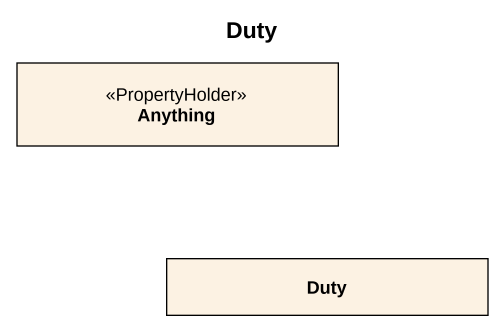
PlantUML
@startuml
title Duty
hide circle
hide empty members
class Anything <<PropertyHolder>>
class Duty
@enduml
